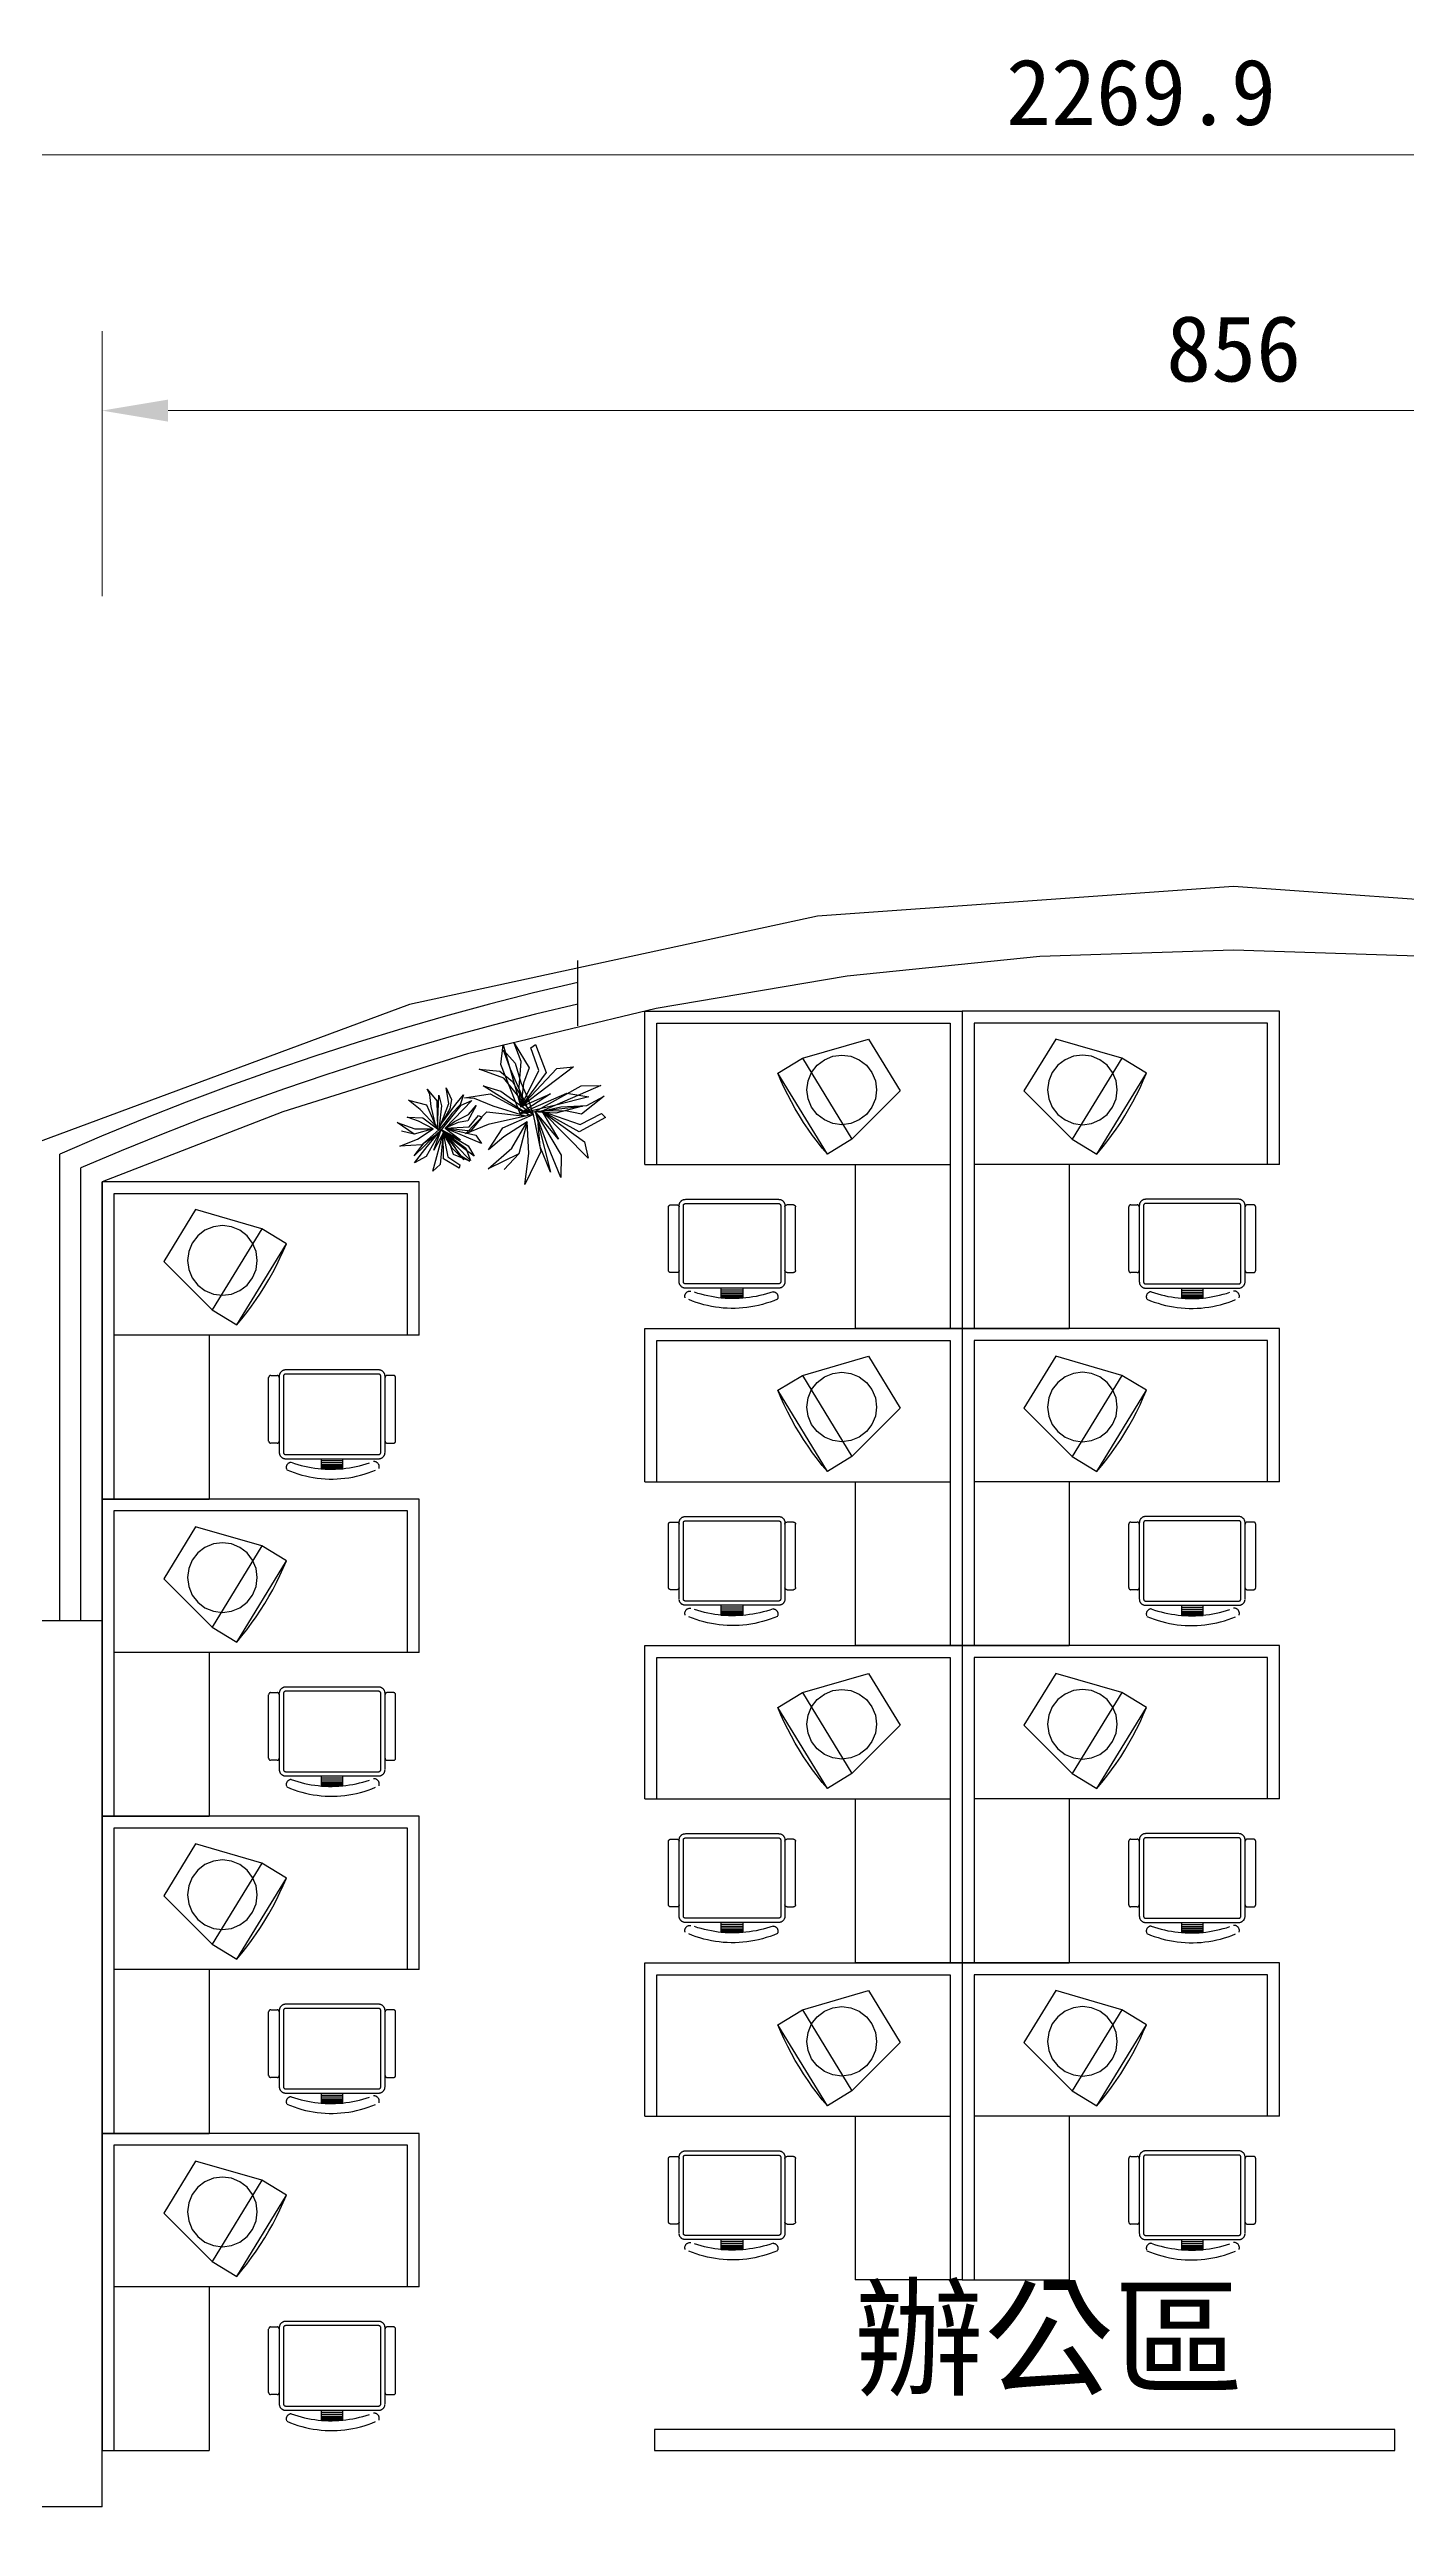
# Model space of a CAD drawing. Header units: centimetres. Extents: x 1966 to 8787, y 7398 to 12383.
# Drawn here: x 6910 to 7423, y 11453 to 12383 of the extents above; entities that cross this region are included whole.
import ezdxf

# ---------------------------------------------------------------- set-up
doc = ezdxf.new("R2010")
doc.units = ezdxf.units.CM
doc.header["$PDMODE"] = 35
doc.styles.get("Standard").update_dxf_attribs({"font": 'arial.ttf', "height": 10})
doc.styles.add('文2.5', font='kaiu.ttf', dxfattribs={"height": 2.5})
doc.dimstyles.new('DIM2.5', dxfattribs={"dimtxt": 2.5, "dimasz": 2.5, "dimexe": 3, "dimexo": 1, "dimgap": 1, "dimtad": 1, "dimdec": 1, "dimdsep": 46, "dimtxsty": '文2.5', "dimcen": 0, "dimadec": 0, "dimazin": 0, "dimtfac": 1, "dimtdec": 1, "dimtmove": 0, "dimatfit": 3, "dimfxl": 1, "dimlwd": 15, "dimlwe": 15, "dimarcsym": 0})

# ---------------------------------------------------------------- blocks, each defined once
blk = doc.blocks.new('電腦平面')
for p, q in [((0, 0), (-12.01, -19.65)), ((25.04, -7.24), (0, 0)), ((3.53, -7.81), (0.8, -9.9)), ((6.71, -6.49), (3.53, -7.81)), ((25.04, -7.24), (6.27, -37.92)), ((10.12, -6.04), (6.71, -6.49)), ((13.53, -6.49), (10.12, -6.04)), ((16.71, -7.81), (13.53, -6.49)), ((19.44, -9.9), (16.71, -7.81)), ((34.32, -12.91), (25.04, -7.24)), ((-2.61, -15.81), (-3.06, -19.22)), ((-1.3, -12.63), (-2.61, -15.81)), ((0.8, -9.9), (-1.3, -12.63)), ((15.55, -43.6), (34.32, -12.91)), ((21.53, -12.63), (19.44, -9.9)), ((22.85, -15.81), (21.53, -12.63)), ((23.3, -19.22), (22.85, -15.81)), ((30.57, -21.13), (31.89, -18.42)), ((31.89, -18.42), (33.14, -15.68)), ((33.14, -15.68), (34.32, -12.91)), ((-12.01, -19.65), (6.27, -37.92)), ((-3.06, -19.22), (-2.61, -22.63)), ((-2.61, -22.63), (-1.3, -25.81)), ((-1.3, -25.81), (0.8, -28.54)), ((19.44, -28.54), (21.53, -25.81)), ((21.53, -25.81), (22.85, -22.63)), ((22.85, -22.63), (23.3, -19.22)), ((26.17, -29.01), (27.71, -26.42)), ((27.71, -26.42), (29.17, -23.8)), ((29.17, -23.8), (30.57, -21.13)), ((0.8, -28.54), (3.53, -30.63)), ((3.53, -30.63), (6.71, -31.95)), ((6.71, -31.95), (10.12, -32.4)), ((10.12, -32.4), (13.53, -31.95)), ((13.53, -31.95), (16.71, -30.63)), ((16.71, -30.63), (19.44, -28.54)), ((19.35, -38.93), (21.15, -36.52)), ((21.15, -36.52), (22.89, -34.06)), ((22.89, -34.06), (24.57, -31.56)), ((24.57, -31.56), (26.17, -29.01)), ((6.27, -37.92), (15.55, -43.6)), ((15.55, -43.6), (17.48, -41.29)), ((17.48, -41.29), (19.35, -38.93))]:
    blk.add_line(p, q)
blk = doc.blocks.new('辦公椅')
for p, q in [((-17.61, 0), (-17.76, -0.01)), ((17.61, 0), (-17.61, 0)), ((-24, -2.79), (-24.01, -2.85)), ((-24.01, -26.91), (-24.01, -2.9)), ((-23.99, -2.74), (-24, -2.79)), ((-23.98, -2.69), (-23.99, -2.74)), ((-23.97, -2.64), (-23.98, -2.69)), ((-23.95, -2.59), (-23.97, -2.64)), ((-23.93, -2.55), (-23.95, -2.59)), ((-23.9, -2.5), (-23.93, -2.55)), ((-23.87, -2.45), (-23.9, -2.5)), ((-23.84, -2.41), (-23.87, -2.45)), ((-23.81, -2.37), (-23.84, -2.41)), ((-23.77, -2.33), (-23.81, -2.37)), ((-23.74, -2.3), (-23.77, -2.33)), ((-23.7, -2.26), (-23.74, -2.3)), ((-23.65, -2.23), (-23.7, -2.26)), ((-23.61, -2.21), (-23.65, -2.23)), ((-23.56, -2.18), (-23.61, -2.21)), ((-23.51, -2.16), (-23.56, -2.18)), ((-23.47, -2.14), (-23.51, -2.16)), ((-23.42, -2.13), (-23.47, -2.14)), ((-23.36, -2.11), (-23.42, -2.13)), ((-23.31, -2.11), (-23.36, -2.11)), ((-23.26, -2.1), (-23.31, -2.11)), ((-23.21, -2.1), (-23.26, -2.1)), ((-23.21, -2.1), (-20.81, -2.1)), ((-20.7, -2.11), (-20.76, -2.1)), ((-20.65, -2.11), (-20.7, -2.11)), ((-20.6, -2.13), (-20.65, -2.11)), ((-20.55, -2.14), (-20.6, -2.13)), ((-20.5, -2.16), (-20.55, -2.14)), ((-20.45, -2.18), (-20.5, -2.16)), ((-20.41, -2.21), (-20.45, -2.18)), ((-20.36, -2.23), (-20.41, -2.21)), ((-20.32, -2.26), (-20.36, -2.23)), ((-20.28, -2.3), (-20.32, -2.26)), ((-20.24, -2.33), (-20.28, -2.3)), ((-20.21, -2.37), (-20.24, -2.33)), ((-20.17, -2.41), (-20.21, -2.37)), ((-20.14, -2.45), (-20.17, -2.41)), ((-20.11, -2.5), (-20.14, -2.45)), ((-20.09, -2.55), (-20.11, -2.5)), ((-20.07, -2.59), (-20.09, -2.55)), ((-20.05, -2.64), (-20.07, -2.59)), ((-20.03, -2.69), (-20.05, -2.64)), ((-20.02, -2.74), (-20.03, -2.69)), ((-20.01, -2.79), (-20.02, -2.74)), ((-20.01, -2.4), (-20.01, -2.85)), ((-20.01, -2.85), (-20.01, -2.79)), ((-20.01, -2.85), (-20.01, -2.9)), ((-20.01, -2.9), (-20.01, -26.91)), ((-19.99, -2.09), (-20, -2.24)), ((-19.96, -1.93), (-19.99, -2.09)), ((-19.93, -1.78), (-19.96, -1.93)), ((-19.88, -1.63), (-19.93, -1.78)), ((-19.82, -1.48), (-19.88, -1.63)), ((-19.76, -1.34), (-19.82, -1.48)), ((-19.69, -1.2), (-19.76, -1.34)), ((-19.6, -1.07), (-19.69, -1.2)), ((-19.51, -0.94), (-19.6, -1.07)), ((-19.41, -0.82), (-19.51, -0.94)), ((-19.3, -0.7), (-19.41, -0.82)), ((-19.19, -0.6), (-19.3, -0.7)), ((-19.07, -0.5), (-19.19, -0.6)), ((-18.94, -0.4), (-19.07, -0.5)), ((-18.81, -0.32), (-18.94, -0.4)), ((-18.67, -0.25), (-18.81, -0.32)), ((-18.53, -0.18), (-18.67, -0.25)), ((-18.38, -0.13), (-18.53, -0.18)), ((-18.41, -2.4), (-18.41, -31.21)), ((-18.39, -2.24), (-18.4, -2.3)), ((-18.4, -2.3), (-18.4, -2.35)), ((-18.38, -2.19), (-18.39, -2.24)), ((-18.23, -0.08), (-18.38, -0.13)), ((-18.36, -2.14), (-18.38, -2.19)), ((-18.35, -2.09), (-18.36, -2.14)), ((-18.32, -2.05), (-18.35, -2.09)), ((-18.3, -2), (-18.32, -2.05)), ((-18.27, -1.96), (-18.3, -2)), ((-18.24, -1.91), (-18.27, -1.96)), ((-18.21, -1.87), (-18.24, -1.91)), ((-18.07, -0.05), (-18.23, -0.08)), ((-18.17, -1.83), (-18.21, -1.87)), ((-18.13, -1.8), (-18.17, -1.83)), ((-18.09, -1.77), (-18.13, -1.8)), ((-18.05, -1.74), (-18.09, -1.77)), ((-17.92, -0.02), (-18.07, -0.05)), ((-18.01, -1.71), (-18.05, -1.74)), ((-17.96, -1.68), (-18.01, -1.71)), ((-17.91, -1.66), (-17.96, -1.68)), ((-17.76, -0.01), (-17.92, -0.02)), ((-17.86, -1.64), (-17.91, -1.66)), ((-17.81, -1.63), (-17.86, -1.64)), ((-17.76, -1.62), (-17.81, -1.63)), ((-17.71, -1.61), (-17.76, -1.62)), ((-17.66, -1.6), (-17.71, -1.61)), ((-17.61, -1.6), (-17.66, -1.6)), ((17.61, -1.6), (-17.61, -1.6)), ((17.71, -1.61), (17.66, -1.6)), ((17.76, -1.62), (17.71, -1.61)), ((17.92, -0.02), (17.76, -0.01)), ((17.81, -1.63), (17.76, -1.62)), ((17.86, -1.64), (17.81, -1.63)), ((17.91, -1.66), (17.86, -1.64)), ((17.96, -1.68), (17.91, -1.66)), ((18.07, -0.05), (17.92, -0.02)), ((18.01, -1.71), (17.96, -1.68)), ((18.05, -1.74), (18.01, -1.71)), ((18.09, -1.77), (18.05, -1.74)), ((18.23, -0.08), (18.07, -0.05)), ((18.13, -1.8), (18.09, -1.77)), ((18.17, -1.83), (18.13, -1.8)), ((18.21, -1.87), (18.17, -1.83)), ((18.24, -1.91), (18.21, -1.87)), ((18.38, -0.13), (18.23, -0.08)), ((18.27, -1.96), (18.24, -1.91)), ((18.3, -2), (18.27, -1.96)), ((18.32, -2.05), (18.3, -2)), ((18.35, -2.09), (18.32, -2.05)), ((18.36, -2.14), (18.35, -2.09)), ((18.38, -2.19), (18.36, -2.14)), ((18.53, -0.18), (18.38, -0.13)), ((18.39, -2.24), (18.38, -2.19)), ((18.4, -2.3), (18.39, -2.24)), ((18.4, -2.35), (18.4, -2.3)), ((18.41, -2.4), (18.4, -2.35)), ((18.41, -31.21), (18.41, -2.4)), ((18.67, -0.25), (18.53, -0.18)), ((18.81, -0.32), (18.67, -0.25)), ((18.94, -0.4), (18.81, -0.32)), ((19.07, -0.5), (18.94, -0.4)), ((19.19, -0.6), (19.07, -0.5)), ((19.3, -0.7), (19.19, -0.6)), ((19.41, -0.82), (19.3, -0.7)), ((19.51, -0.94), (19.41, -0.82)), ((19.6, -1.07), (19.51, -0.94)), ((19.69, -1.2), (19.6, -1.07)), ((19.76, -1.34), (19.69, -1.2)), ((19.82, -1.48), (19.76, -1.34)), ((19.88, -1.63), (19.82, -1.48)), ((19.93, -1.78), (19.88, -1.63)), ((19.96, -1.93), (19.93, -1.78)), ((19.99, -2.09), (19.96, -1.93)), ((20, -2.24), (19.99, -2.09)), ((20.01, -2.4), (20, -2.24)), ((20.01, -2.85), (20.01, -2.4)), ((20.02, -2.74), (20.01, -2.79)), ((20.01, -2.79), (20.01, -2.85)), ((20.01, -2.9), (20.01, -2.85)), ((20.01, -26.91), (20.01, -2.9)), ((20.03, -2.69), (20.02, -2.74)), ((20.05, -2.64), (20.03, -2.69)), ((20.07, -2.59), (20.05, -2.64)), ((20.09, -2.55), (20.07, -2.59)), ((20.11, -2.5), (20.09, -2.55)), ((20.14, -2.45), (20.11, -2.5)), ((20.17, -2.41), (20.14, -2.45)), ((20.21, -2.37), (20.17, -2.41)), ((20.24, -2.33), (20.21, -2.37)), ((20.28, -2.3), (20.24, -2.33)), ((20.32, -2.26), (20.28, -2.3)), ((20.36, -2.23), (20.32, -2.26)), ((20.41, -2.21), (20.36, -2.23)), ((20.45, -2.18), (20.41, -2.21)), ((20.5, -2.16), (20.45, -2.18)), ((20.55, -2.14), (20.5, -2.16)), ((20.6, -2.13), (20.55, -2.14)), ((20.65, -2.11), (20.6, -2.13)), ((20.7, -2.11), (20.65, -2.11)), ((20.76, -2.1), (20.7, -2.11)), ((20.81, -2.1), (20.76, -2.1)), ((23.21, -2.1), (20.81, -2.1)), ((23.31, -2.11), (23.26, -2.1)), ((23.36, -2.11), (23.31, -2.11)), ((23.42, -2.13), (23.36, -2.11)), ((23.47, -2.14), (23.42, -2.13)), ((23.51, -2.16), (23.47, -2.14)), ((23.56, -2.18), (23.51, -2.16)), ((23.61, -2.21), (23.56, -2.18)), ((23.65, -2.23), (23.61, -2.21)), ((23.7, -2.26), (23.65, -2.23)), ((23.74, -2.3), (23.7, -2.26)), ((23.77, -2.33), (23.74, -2.3)), ((23.81, -2.37), (23.77, -2.33)), ((23.84, -2.41), (23.81, -2.37)), ((23.87, -2.45), (23.84, -2.41)), ((23.9, -2.5), (23.87, -2.45)), ((23.93, -2.55), (23.9, -2.5)), ((23.95, -2.59), (23.93, -2.55)), ((23.97, -2.64), (23.95, -2.59)), ((23.98, -2.69), (23.97, -2.64)), ((23.99, -2.74), (23.98, -2.69)), ((24, -2.79), (23.99, -2.74)), ((24.01, -2.85), (24, -2.79)), ((24.01, -2.9), (24.01, -2.85)), ((24.01, -26.91), (24.01, -2.9)), ((-24.01, -26.91), (-24.01, -26.96)), ((-24.01, -26.96), (-24, -27.01)), ((-24, -27.01), (-23.99, -27.06)), ((-23.99, -27.06), (-23.98, -27.11)), ((-23.98, -27.11), (-23.97, -27.16)), ((-23.97, -27.16), (-23.95, -27.21)), ((-23.95, -27.21), (-23.93, -27.26)), ((-23.93, -27.26), (-23.9, -27.31)), ((-23.9, -27.31), (-23.87, -27.35)), ((-23.87, -27.35), (-23.84, -27.39)), ((-23.84, -27.39), (-23.81, -27.44)), ((-23.81, -27.44), (-23.77, -27.47)), ((-23.77, -27.47), (-23.74, -27.51)), ((-23.74, -27.51), (-23.7, -27.54)), ((-23.7, -27.54), (-23.65, -27.57)), ((-23.65, -27.57), (-23.61, -27.6)), ((-23.61, -27.6), (-23.56, -27.63)), ((-23.56, -27.63), (-23.51, -27.65)), ((-23.51, -27.65), (-23.47, -27.67)), ((-23.47, -27.67), (-23.42, -27.68)), ((-23.42, -27.68), (-23.36, -27.69)), ((-23.36, -27.69), (-23.31, -27.7)), ((-23.31, -27.7), (-23.26, -27.71)), ((-20.81, -27.71), (-23.21, -27.71)), ((-20.81, -27.71), (-20.76, -27.71)), ((-20.76, -27.71), (-20.7, -27.7)), ((-20.7, -27.7), (-20.65, -27.69)), ((-20.65, -27.69), (-20.6, -27.68)), ((-20.6, -27.68), (-20.55, -27.67)), ((-20.55, -27.67), (-20.5, -27.65)), ((-20.5, -27.65), (-20.45, -27.63)), ((-20.45, -27.63), (-20.41, -27.6)), ((-20.41, -27.6), (-20.36, -27.57)), ((-20.36, -27.57), (-20.32, -27.54)), ((-20.32, -27.54), (-20.28, -27.51)), ((-20.28, -27.51), (-20.24, -27.47)), ((-20.24, -27.47), (-20.21, -27.44)), ((-20.21, -27.44), (-20.17, -27.39)), ((-20.17, -27.39), (-20.14, -27.35)), ((-20.14, -27.35), (-20.11, -27.31)), ((-20.11, -27.31), (-20.09, -27.26)), ((-20.09, -27.26), (-20.07, -27.21)), ((-20.07, -27.21), (-20.05, -27.16)), ((-20.05, -27.16), (-20.03, -27.11)), ((-20.03, -27.11), (-20.02, -27.06)), ((-20.02, -27.06), (-20.01, -27.01)), ((-20.01, -26.91), (-20.01, -26.96)), ((-20.01, -27.01), (-20.01, -26.96)), ((-20.01, -26.96), (-20.01, -31.21)), ((20.01, -26.96), (20.01, -26.91)), ((20.01, -26.96), (20.01, -27.01)), ((20.01, -31.21), (20.01, -26.96)), ((20.01, -27.01), (20.02, -27.06)), ((20.02, -27.06), (20.03, -27.11)), ((20.03, -27.11), (20.05, -27.16)), ((20.05, -27.16), (20.07, -27.21)), ((20.07, -27.21), (20.09, -27.26)), ((20.09, -27.26), (20.11, -27.31)), ((20.11, -27.31), (20.14, -27.35)), ((20.14, -27.35), (20.17, -27.39)), ((20.17, -27.39), (20.21, -27.44)), ((20.21, -27.44), (20.24, -27.47)), ((20.24, -27.47), (20.28, -27.51)), ((20.28, -27.51), (20.32, -27.54)), ((20.32, -27.54), (20.36, -27.57)), ((20.36, -27.57), (20.41, -27.6)), ((20.41, -27.6), (20.45, -27.63)), ((20.45, -27.63), (20.5, -27.65)), ((20.5, -27.65), (20.55, -27.67)), ((20.55, -27.67), (20.6, -27.68)), ((20.6, -27.68), (20.65, -27.69)), ((20.65, -27.69), (20.7, -27.7)), ((20.7, -27.7), (20.76, -27.71)), ((20.81, -27.71), (23.21, -27.71)), ((23.21, -27.71), (23.26, -27.71)), ((23.26, -27.71), (23.31, -27.7)), ((23.31, -27.7), (23.36, -27.69)), ((23.36, -27.69), (23.42, -27.68)), ((23.42, -27.68), (23.47, -27.67)), ((23.47, -27.67), (23.51, -27.65)), ((23.51, -27.65), (23.56, -27.63)), ((23.56, -27.63), (23.61, -27.6)), ((23.61, -27.6), (23.65, -27.57)), ((23.65, -27.57), (23.7, -27.54)), ((23.7, -27.54), (23.74, -27.51)), ((23.74, -27.51), (23.77, -27.47)), ((23.77, -27.47), (23.81, -27.44)), ((23.81, -27.44), (23.84, -27.39)), ((23.84, -27.39), (23.87, -27.35)), ((23.87, -27.35), (23.9, -27.31)), ((23.9, -27.31), (23.93, -27.26)), ((23.93, -27.26), (23.95, -27.21)), ((23.95, -27.21), (23.97, -27.16)), ((23.97, -27.16), (23.98, -27.11)), ((23.98, -27.11), (23.99, -27.06)), ((23.99, -27.06), (24, -27.01)), ((24, -27.01), (24.01, -26.96)), ((-20.01, -31.21), (-20, -31.37)), ((-20, -31.37), (-19.99, -31.52)), ((-19.99, -31.52), (-19.96, -31.68)), ((-19.96, -31.68), (-19.93, -31.83)), ((-19.93, -31.83), (-19.88, -31.98)), ((-19.88, -31.98), (-19.82, -32.13)), ((-19.82, -32.13), (-19.76, -32.27)), ((-19.76, -32.27), (-19.69, -32.41)), ((-19.69, -32.41), (-19.6, -32.55)), ((-19.6, -32.55), (-19.51, -32.67)), ((-19.51, -32.67), (-19.41, -32.79)), ((-19.41, -32.79), (-19.3, -32.91)), ((-19.3, -32.91), (-19.19, -33.02)), ((-19.19, -33.02), (-19.07, -33.12)), ((-19.07, -33.12), (-18.94, -33.21)), ((-18.94, -33.21), (-18.81, -33.29)), ((-18.81, -33.29), (-18.67, -33.36)), ((-18.67, -33.36), (-18.53, -33.43)), ((-18.53, -33.43), (-18.38, -33.48)), ((-18.41, -31.21), (-18.4, -31.26)), ((-18.4, -31.26), (-18.4, -31.32)), ((-18.4, -31.32), (-18.39, -31.37)), ((-18.39, -31.37), (-18.38, -31.42)), ((-18.38, -31.42), (-18.36, -31.47)), ((-18.38, -33.48), (-18.23, -33.53)), ((-18.36, -31.47), (-18.35, -31.52)), ((-18.35, -31.52), (-18.32, -31.57)), ((-18.32, -31.57), (-18.3, -31.61)), ((-18.3, -31.61), (-18.27, -31.66)), ((-18.27, -31.66), (-18.24, -31.7)), ((-18.24, -31.7), (-18.21, -31.74)), ((-18.23, -33.53), (-18.07, -33.57)), ((-18.21, -31.74), (-18.17, -31.78)), ((-18.17, -31.78), (-18.13, -31.81)), ((-18.13, -31.81), (-18.09, -31.85)), ((-18.09, -31.85), (-18.05, -31.88)), ((-18.07, -33.57), (-17.92, -33.59)), ((-18.05, -31.88), (-18.01, -31.9)), ((-18.01, -31.9), (-17.96, -31.93)), ((-17.96, -31.93), (-17.91, -31.95)), ((-17.92, -33.59), (-17.76, -33.61)), ((-17.91, -31.95), (-17.86, -31.97)), ((-17.86, -31.97), (-17.81, -31.98)), ((-17.81, -31.98), (-17.76, -32)), ((-17.76, -32), (-17.71, -32)), ((-17.71, -32), (-17.66, -32.01)), ((-17.61, -32.01), (17.61, -32.01)), ((-17.61, -33.61), (-4.1, -33.61)), ((-17.36, -36.68), (-17.37, -36.84)), ((-17.37, -36.84), (-17.37, -37)), ((-17.37, -37), (-17.35, -37.16)), ((-17.34, -36.52), (-17.36, -36.68)), ((-17.35, -37.16), (-17.32, -37.32)), ((-17.3, -36.36), (-17.34, -36.52)), ((-17.25, -36.21), (-17.3, -36.36)), ((-17.19, -36.06), (-17.25, -36.21)), ((-17.11, -35.92), (-17.19, -36.06)), ((-17.02, -35.78), (-17.11, -35.92)), ((-16.93, -35.65), (-17.02, -35.78)), ((-16.82, -35.54), (-16.93, -35.65)), ((-16.7, -35.43), (-16.82, -35.54)), ((-16.57, -35.33), (-16.7, -35.43)), ((-16.44, -35.24), (-16.57, -35.33)), ((-16.29, -35.16), (-16.44, -35.24)), ((-16.15, -35.1), (-16.29, -35.16)), ((-15.99, -35.04), (-16.15, -35.1)), ((-15.84, -35), (-15.99, -35.04)), ((-15.68, -34.98), (-15.84, -35)), ((-15.52, -34.97), (-15.68, -34.98)), ((-15.52, -34.97), (-14.27, -35.39)), ((-14.27, -35.39), (-13.01, -35.77)), ((-13.01, -35.77), (-11.75, -36.12)), ((-11.75, -36.12), (-10.47, -36.43)), ((-10.47, -36.43), (-9.18, -36.71)), ((-9.18, -36.71), (-7.89, -36.94)), ((-7.89, -36.94), (-6.59, -37.14)), ((-6.59, -37.14), (-5.28, -37.3)), ((-4.1, -33.61), (-4.1, -34.34)), ((-4.1, -33.61), (4.1, -33.61)), ((-4.1, -34.34), (4.1, -34.34)), ((-4.1, -34.34), (-4.1, -35.08)), ((-4.1, -35.08), (4.1, -35.08)), ((-4.1, -35.08), (-4.1, -37.41)), ((-4.1, -35.81), (4.1, -35.81)), ((-4.1, -36.33), (4.1, -36.33)), ((-4.1, -36.78), (4.1, -36.78)), ((-4.1, -37.13), (4.1, -37.13)), ((4.1, -33.61), (17.61, -33.61)), ((4.1, -34.34), (4.1, -33.61)), ((4.1, -35.08), (4.1, -34.34)), ((4.1, -35.81), (4.1, -35.08)), ((4.1, -36.33), (4.1, -35.81)), ((4.1, -36.78), (4.1, -36.33)), ((4.1, -37.13), (4.1, -36.78)), ((4.1, -37.34), (4.1, -37.13)), ((5.21, -37.22), (6.51, -37.04)), ((6.51, -37.04), (7.81, -36.82)), ((7.81, -36.82), (9.1, -36.57)), ((9.1, -36.57), (10.38, -36.27)), ((10.38, -36.27), (11.65, -35.94)), ((11.65, -35.94), (12.91, -35.58)), ((12.91, -35.58), (14.17, -35.17)), ((15.75, -34.69), (15.58, -34.7)), ((15.93, -34.69), (15.75, -34.69)), ((16.1, -34.7), (15.93, -34.69)), ((16.27, -34.73), (16.1, -34.7)), ((16.44, -34.78), (16.27, -34.73)), ((16.61, -34.84), (16.44, -34.78)), ((16.77, -34.92), (16.61, -34.84)), ((16.92, -35), (16.77, -34.92)), ((17.06, -35.11), (16.92, -35)), ((17.2, -35.22), (17.06, -35.11)), ((17.32, -35.34), (17.2, -35.22)), ((17.43, -35.48), (17.32, -35.34)), ((17.53, -35.62), (17.43, -35.48)), ((17.62, -35.77), (17.53, -35.62)), ((17.61, -32.01), (17.66, -32.01)), ((17.61, -33.61), (17.76, -33.61)), ((17.69, -35.93), (17.62, -35.77)), ((17.66, -32.01), (17.71, -32)), ((17.75, -36.1), (17.69, -35.93)), ((17.71, -32), (17.76, -32)), ((17.8, -36.27), (17.75, -36.1)), ((17.75, -37.31), (17.79, -37.14)), ((17.76, -32), (17.81, -31.98)), ((17.76, -33.61), (17.92, -33.59)), ((17.79, -37.14), (17.82, -36.97)), ((17.83, -36.44), (17.8, -36.27)), ((17.81, -31.98), (17.86, -31.97)), ((17.82, -36.97), (17.84, -36.79)), ((17.84, -36.62), (17.83, -36.44)), ((17.84, -36.79), (17.84, -36.62)), ((17.86, -31.97), (17.91, -31.95)), ((17.91, -31.95), (17.96, -31.93)), ((17.92, -33.59), (18.07, -33.57)), ((17.96, -31.93), (18.01, -31.9)), ((18.01, -31.9), (18.05, -31.88)), ((18.05, -31.88), (18.09, -31.85)), ((18.07, -33.57), (18.23, -33.53)), ((18.09, -31.85), (18.13, -31.81)), ((18.13, -31.81), (18.17, -31.78)), ((18.17, -31.78), (18.21, -31.74)), ((18.21, -31.74), (18.24, -31.7)), ((18.23, -33.53), (18.38, -33.48)), ((18.24, -31.7), (18.27, -31.66)), ((18.27, -31.66), (18.3, -31.61)), ((18.3, -31.61), (18.32, -31.57)), ((18.32, -31.57), (18.35, -31.52)), ((18.35, -31.52), (18.36, -31.47)), ((18.36, -31.47), (18.38, -31.42)), ((18.38, -31.42), (18.39, -31.37)), ((18.38, -33.48), (18.53, -33.43)), ((18.39, -31.37), (18.4, -31.32)), ((18.4, -31.32), (18.4, -31.26)), ((18.53, -33.43), (18.67, -33.36)), ((18.67, -33.36), (18.81, -33.29)), ((18.81, -33.29), (18.94, -33.21)), ((18.94, -33.21), (19.07, -33.12)), ((19.07, -33.12), (19.19, -33.02)), ((19.19, -33.02), (19.3, -32.91)), ((19.3, -32.91), (19.41, -32.79)), ((19.41, -32.79), (19.51, -32.67)), ((19.51, -32.67), (19.6, -32.55)), ((19.6, -32.55), (19.69, -32.41)), ((19.69, -32.41), (19.76, -32.27)), ((19.76, -32.27), (19.82, -32.13)), ((19.82, -32.13), (19.88, -31.98)), ((19.88, -31.98), (19.93, -31.83)), ((19.93, -31.83), (19.96, -31.68)), ((19.96, -31.68), (19.99, -31.52)), ((19.99, -31.52), (20, -31.37)), ((-17.32, -37.32), (-17.28, -37.48)), ((-17.28, -37.48), (-17.22, -37.63)), ((-17.16, -37.78), (-15.77, -38.35)), ((-15.77, -38.35), (-14.37, -38.87)), ((-14.37, -38.87), (-12.94, -39.34)), ((-12.94, -39.34), (-11.51, -39.77)), ((-11.51, -39.77), (-10.06, -40.14)), ((-10.06, -40.14), (-8.59, -40.46)), ((-8.59, -40.46), (-7.12, -40.73)), ((-7.12, -40.73), (-5.63, -40.94)), ((-5.63, -40.94), (-4.14, -41.11)), ((-5.28, -37.3), (-3.98, -37.43)), ((-4.14, -41.11), (-2.65, -41.22)), ((-4.1, -37.34), (4.1, -37.34)), ((-4.1, -37.41), (4.1, -37.41)), ((-3.98, -37.43), (-2.66, -37.51)), ((-2.66, -37.51), (-1.35, -37.56)), ((-2.65, -41.22), (-1.15, -41.28)), ((-1.35, -37.56), (-0.04, -37.57)), ((-1.15, -41.28), (0.35, -41.29)), ((-0.04, -37.57), (1.28, -37.54)), ((0.35, -41.29), (1.84, -41.24)), ((1.28, -37.54), (2.59, -37.47)), ((1.84, -41.24), (3.34, -41.14)), ((2.59, -37.47), (3.9, -37.37)), ((3.34, -41.14), (4.83, -40.99)), ((3.9, -37.37), (5.21, -37.22)), ((4.1, -37.41), (4.1, -37.34)), ((4.83, -40.99), (6.31, -40.78)), ((6.31, -40.78), (7.79, -40.53)), ((7.79, -40.53), (9.26, -40.22)), ((9.26, -40.22), (10.71, -39.86)), ((10.71, -39.86), (12.15, -39.45)), ((12.15, -39.45), (13.58, -38.99)), ((13.58, -38.99), (14.99, -38.48)), ((14.99, -38.48), (16.38, -37.92))]:
    blk.add_line(p, q)
blk = doc.blocks.new('盆栽01')
for p, q in [((-10.7, 17.73), (-9.79, 25.18)), ((-9.79, 25.18), (-3.11, 1.76)), ((-7.02, 16), (-9.67, 23.09)), ((-9.67, 23.09), (-5.29, 18.22)), ((-3.06, 18.85), (-5.68, 25.86)), ((-5.68, 25.86), (-0.02, 16.44)), ((-3.8, 9.1), (-3.06, 18.85)), ((0.65, 23.97), (2.42, 25.32)), ((3.73, 15.41), (0.65, 23.97)), ((2.42, 25.32), (6.5, 14.67)), ((-9.56, 12.5), (-18.94, 15.96)), ((-18.94, 15.96), (-11.01, 15.17)), ((0.21, -1.46), (-17.39, 9.68)), ((-17.39, 9.68), (-10.74, 7.69)), ((-11.01, 15.17), (-6.25, 11.34)), ((-3.38, -0.77), (-10.7, 17.73)), ((-0.67, 1.63), (-9.56, 12.5)), ((-0.67, 1.63), (-7.02, 16)), ((-6.25, 11.34), (-0.67, 1.63)), ((-5.29, 18.22), (-3.15, 10.95)), ((-3.15, 10.95), (-0.3, 4.55)), ((16.75, 16.82), (-3.11, 1.76)), ((-3.11, 1.76), (10.44, 16.25)), ((-3.11, 1.76), (3.73, 15.41)), ((6.5, 14.67), (-3.11, 1.76)), ((-2.06, 10.67), (-3.11, 1.76)), ((-0.02, 16.44), (-2.06, 10.67)), ((2.29, -0.04), (19.66, 9.65)), ((27.17, 9.72), (4.83, 0.01)), ((10.44, 16.25), (16.75, 16.82)), ((19.66, 9.65), (27.17, 9.72)), ((-41.2, 0.76), (-45.59, 4.22)), ((-45.59, 4.22), (-38.84, 2.47)), ((-35.32, -5.6), (-41.2, 0.76)), ((-38.84, 2.47), (-35.32, -5.6)), ((-37.59, 6.43), (-38.59, 8.45)), ((-38.59, 8.45), (-34.94, 3.92)), ((-37.01, 1.87), (-37.59, 6.43)), ((-35.32, -5.6), (-37.01, 1.87)), ((-34.94, 3.92), (-34.66, -6.31)), ((-34.66, -6.31), (-34.15, 6.18)), ((-34.15, 6.18), (-33.19, 2.13)), ((-33.19, 2.13), (-34.08, -6.94)), ((-33.32, -4.92), (-30.33, 2.96)), ((-33.32, -4.92), (-27.75, 2.68)), ((-29.95, 0.89), (-33.32, -4.92)), ((-33.17, -6.96), (-25.75, 2.39)), ((-21.6, 4.15), (-31.77, -6.34)), ((-30.33, 2.96), (-31.35, 8.87)), ((-31.35, 8.87), (-29.38, 4.51)), ((-29.38, 4.51), (-29.95, 0.89)), ((-26.08, 2.45), (-29.22, -0.84)), ((-27.75, 2.68), (-24.87, 6.19)), ((-24.87, 6.19), (-26.08, 2.45)), ((-25.75, 2.39), (-21.6, 4.15)), ((-24.37, 5.16), (-14.78, 6.65)), ((-20.62, 4.92), (-24.37, 5.16)), ((-20.02, 2.22), (-23.22, -3.54)), ((-22.88, -1.24), (-20.02, 2.22)), ((-13.55, 1.97), (-20.62, 4.92)), ((-14.78, 6.65), (0.21, -1.46)), ((-1.37, -1.82), (-13.55, 1.97)), ((-10.74, 7.69), (1.6, -1.15)), ((-3.11, 1.76), (-3.8, 9.1)), ((-3.38, -0.77), (14.3, 6.82)), ((8.13, 6.61), (-3.38, -0.77)), ((10.1, 2.3), (-3.38, -0.77)), ((-3.11, 1.76), (8.13, 6.61)), ((1.6, -1.15), (-0.67, 1.63)), ((-0.3, 4.55), (1.6, -1.15)), ((1.29, -0.22), (20.15, 1.99)), ((4.83, 0.01), (12.02, 1.67)), ((13.81, 0.15), (4.83, 0.01)), ((4.83, 0.01), (19.27, -4.97)), ((18.9, -7.81), (4.83, 0.01)), ((4.83, 0.01), (20.99, -11.5)), ((22.38, -17.68), (4.83, 0.01)), ((4.83, 0.01), (11.12, -10.49)), ((20.15, 1.99), (10.07, -0.7)), ((22.59, 5.52), (10.1, 2.3)), ((12.02, 1.67), (21.78, 2.21)), ((19.8, -1.11), (13.81, 0.15)), ((14.3, 6.82), (22.59, 5.52)), ((28.39, 5.74), (19.8, -1.11)), ((21.78, 2.21), (28.39, 5.74)), ((-43.47, -8.57), (-49.88, -4.21)), ((-49.88, -4.21), (-43.2, -6.56)), ((-43.47, -8.57), (-48.22, -7.48)), ((-41.85, -3.7), (-46.15, -2.16)), ((-46.15, -2.16), (-40.2, -2.44)), ((-35.32, -8.94), (-43.48, -16.89)), ((-36.22, -6.57), (-43.47, -8.57)), ((-43.2, -6.56), (-36.22, -6.57)), ((-42.25, -10.48), (-36.22, -6.57)), ((-36.22, -6.57), (-41.85, -3.7)), ((-34.08, -6.94), (-40.51, -12.61)), ((-40.2, -2.44), (-34.08, -6.94)), ((-39.67, -11.92), (-35.32, -8.94)), ((-33.3, -6.96), (-38.93, -17.05)), ((-38.59, -13.35), (-33.3, -6.96)), ((-36.44, -22.69), (-32.5, -8.27)), ((-36.08, -14.69), (-33.3, -6.96)), ((-32.5, -8.27), (-36.08, -14.69)), ((-34.66, -6.31), (-35.32, -5.6)), ((-33.3, -6.96), (-35.32, -8.94)), ((-34.08, -6.94), (-34.66, -6.31)), ((-31.69, -4.24), (-34.08, -6.94)), ((-34.08, -6.94), (-33.32, -4.92)), ((-32.5, -8.27), (-33.64, -20.12)), ((-33.3, -6.96), (-23.05, -13.08)), ((-25.88, -10.73), (-33.17, -6.96)), ((-33.17, -6.96), (-23.92, -13.87)), ((-27.53, -13.04), (-33.17, -6.96)), ((-33.17, -6.96), (-31.48, -9.22)), ((-20.76, -16.96), (-32.5, -8.27)), ((-32.5, -8.27), (-29.49, -11.51)), ((-29.74, -12.89), (-32.5, -8.27)), ((-32.5, -8.27), (-30.76, -17.26)), ((-32.35, -17.92), (-32.5, -8.27)), ((-31.77, -6.34), (-28.16, -3.78)), ((-26.82, -4.22), (-31.77, -6.34)), ((-31.77, -6.34), (-22.62, -5.8)), ((-22.18, -7.46), (-31.77, -6.34)), ((-31.77, -6.34), (-20.18, -9.03)), ((-17.99, -12.15), (-31.77, -6.34)), ((-31.77, -6.34), (-25.88, -10.73)), ((-29.22, -0.84), (-31.69, -4.24)), ((-29.1, -13.93), (-31.48, -9.22)), ((-31.48, -9.22), (-24.68, -18.36)), ((-28.16, -3.78), (-22.88, -1.24)), ((-23.22, -3.54), (-26.82, -4.22)), ((-24.11, -8.47), (-15.95, -0.18)), ((-15.44, -5), (-24.11, -8.47)), ((-22.62, -5.8), (-19.1, -1.63)), ((-17.87, -2.15), (-22.18, -7.46)), ((-20.18, -9.03), (-17.99, -12.15)), ((-19.1, -1.63), (-17.87, -2.15)), ((-15.95, -0.18), (-1.37, -1.82)), ((-1.37, -1.82), (-15.44, -5)), ((-15.36, -14.59), (-9.99, -6.24)), ((-9.99, -6.24), (1.6, -1.15)), ((-0.72, -3.94), (-9.55, -9.67)), ((-6.55, -13.99), (-0.72, -3.94)), ((-0.72, -3.94), (-3.87, -16.07)), ((-3.38, -0.77), (1.29, -0.22)), ((0.21, -1.46), (-1.37, -1.82)), ((-0.1, -15.9), (-0.72, -3.94)), ((1.6, -1.15), (0.21, -1.46)), ((10.07, -0.7), (1.29, -0.22)), ((1.6, -1.15), (4.44, -15.15)), ((11.12, -10.49), (2.29, -0.04)), ((2.29, -0.04), (12.15, -16.58)), ((7.11, -13), (2.29, -0.04)), ((2.29, -0.04), (3.45, -4.61)), ((4.13, -13.37), (3.45, -4.61)), ((3.45, -4.61), (8.12, -23.01)), ((28.92, -2.36), (18.9, -7.81)), ((19.27, -4.97), (27.35, -0.79)), ((27.35, -0.79), (28.92, -2.36)), ((-48.83, -13.23), (-42.25, -10.48)), ((-40.51, -12.61), (-48.83, -13.23)), ((-43.48, -16.89), (-39.67, -11.92)), ((-43.35, -19.46), (-38.59, -13.35)), ((-38.93, -17.05), (-43.35, -19.46)), ((-26.51, -21.5), (-32.35, -17.92)), ((-30.76, -17.26), (-26.17, -20.21)), ((-28.6, -16.38), (-29.74, -12.89)), ((-29.49, -11.51), (-26.28, -16.42)), ((-24.68, -18.36), (-29.1, -13.93)), ((-22.46, -18.79), (-28.6, -16.38)), ((-22.11, -18.57), (-27.53, -13.04)), ((-26.28, -16.42), (-22.46, -18.79)), ((-23.92, -13.87), (-22.11, -18.57)), ((-23.05, -13.08), (-20.76, -16.96)), ((-15.5, -21.69), (-6.55, -13.99)), ((-3.87, -16.07), (-15.5, -21.69)), ((-9.55, -9.67), (-15.36, -14.59)), ((-3.87, -16.07), (-9.4, -22)), ((4.44, -15.15), (-1.61, -27.68)), ((-1.61, -27.68), (-0.1, -15.9)), ((8.12, -23.01), (4.13, -13.37)), ((11.95, -24.97), (7.11, -13)), ((12.15, -16.58), (11.95, -24.97)), ((20.99, -11.5), (22.38, -17.68)), ((-33.64, -20.12), (-36.44, -22.69)), ((-26.17, -20.21), (-26.51, -21.5))]:
    blk.add_line(p, q)
blk = doc.blocks.new('*D91')
at = {"color": 0, "linetype": 'Continuous', "lineweight": 15, "transparency": 16777216}
for p, q in [((6929.51, 12176.33), (6929.51, 12276.59)), ((7785.51, 12176.33), (7785.51, 12276.59)), ((6954.51, 12246.59), (7760.51, 12246.59))]:
    blk.add_line(p, q, dxfattribs=at)
at = {"color": 0, "transparency": 16777216}
for points in [[(6954.51, 12250.76), (6954.51, 12242.43), (6929.51, 12246.59)], [(7760.51, 12250.76), (7760.51, 12242.43), (7785.51, 12246.59)]]:
    blk.add_solid(points, dxfattribs=at)
at = {"layer": 'DEFPOINTS', "color": 0, "transparency": 16777216}
for p in [(7785.51, 12246.59), (6929.51, 12166.33), (7785.51, 12166.33)]:
    blk.add_point(p, dxfattribs=at)
at = {"color": 0, "transparency": 16777216, "insert": (7357.51, 12269.92), "char_height": 25, "attachment_point": 5, "style": '文2.5'}
blk.add_mtext('856', dxfattribs=at)
blk = doc.blocks.new('*D95')
at = {"color": 0, "linetype": 'Continuous', "lineweight": 15, "transparency": 16777216}
for p, q in [((6187.51, 12176.33), (6187.51, 12373.32)), ((8457.42, 12176.33), (8457.42, 12373.32)), ((6212.51, 12343.32), (8432.42, 12343.32))]:
    blk.add_line(p, q, dxfattribs=at)
at = {"color": 0, "transparency": 16777216}
for points in [[(6212.51, 12347.49), (6212.51, 12339.15), (6187.51, 12343.32)], [(8432.42, 12347.49), (8432.42, 12339.15), (8457.42, 12343.32)]]:
    blk.add_solid(points, dxfattribs=at)
at = {"layer": 'DEFPOINTS', "color": 0, "transparency": 16777216}
for p in [(8457.42, 12343.32), (6187.51, 12166.33), (8457.42, 12166.33)]:
    blk.add_point(p, dxfattribs=at)
at = {"color": 0, "transparency": 16777216, "insert": (7322.47, 12366.94), "char_height": 25, "attachment_point": 5, "style": '文2.5'}
blk.add_mtext('2269.9', dxfattribs=at)

msp = doc.modelspace()

# ---------------------------------------------------------------- linework, layer by layer
for p, q in [((7357.51, 12066.49), (7200.09, 12055.29)), ((7514.94, 12055.29), (7357.51, 12066.49)), ((7200.09, 12055.29), (7045.83, 12021.92)), ((7357.51, 12042.49), (7284.25, 12040.02)), ((7430.77, 12040.02), (7357.51, 12042.49)), ((7109.51, 12030.28), (7109.51, 12038.49)), ((7211.33, 12032.63), (7139.06, 12020.34)), ((7284.25, 12040.02), (7211.33, 12032.63)), ((7092.75, 12026.27), (7076.05, 12022.01)), ((7109.51, 12030.28), (7092.75, 12026.27)), ((7109.51, 12022.07), (7109.51, 12030.28)), ((7045.83, 12021.92), (6897.86, 11967.05)), ((7059.42, 12017.49), (7042.87, 12012.71)), ((7076.05, 12022.01), (7059.42, 12017.49)), ((7077.45, 12014.11), (7061.51, 12009.76)), ((7139.06, 12020.34), (7067.79, 12003.21)), ((7093.45, 12018.21), (7077.45, 12014.11)), ((7109.51, 12022.07), (7093.45, 12018.21)), ((7109.51, 12013.85), (7109.51, 12022.07)), ((7134.81, 11961.32), (7134.81, 12019.32)), ((7134.81, 12019.32), (7254.81, 12019.32)), ((7134.81, 11961.32), (7134.81, 12019.32)), ((7134.81, 12019.32), (7254.81, 12019.32)), ((7139.31, 11961.32), (7139.31, 12014.82)), ((7139.31, 12014.82), (7250.31, 12014.82)), ((7139.31, 11961.32), (7139.31, 12014.82)), ((7139.31, 12014.82), (7250.31, 12014.82)), ((7250.31, 12014.82), (7250.31, 11899.32)), ((7250.31, 12014.82), (7250.31, 11899.32)), ((7374.81, 12019.32), (7254.81, 12019.32)), ((7254.81, 12019.32), (7254.81, 11899.32)), ((7374.81, 12019.32), (7254.81, 12019.32)), ((7254.81, 12019.32), (7254.81, 11899.32)), ((7254.81, 12019.32), (7254.81, 11899.32)), ((7254.81, 12019.32), (7254.81, 11899.32)), ((7370.31, 12014.82), (7259.31, 12014.82)), ((7259.31, 12014.82), (7259.31, 11899.32)), ((7370.31, 12014.82), (7259.31, 12014.82)), ((7259.31, 12014.82), (7259.31, 11899.32)), ((7370.31, 11961.32), (7370.31, 12014.82)), ((7370.31, 11961.32), (7370.31, 12014.82)), ((7374.81, 11961.32), (7374.81, 12019.32)), ((7374.81, 11961.32), (7374.81, 12019.32)), ((7026.39, 12007.67), (7009.99, 12002.37)), ((7042.87, 12012.71), (7026.39, 12007.67)), ((7045.64, 12005.18), (7029.84, 12000.36)), ((7061.51, 12009.76), (7045.64, 12005.18)), ((6993.67, 11996.82), (6977.45, 11991.01)), ((7009.99, 12002.37), (6993.67, 11996.82)), ((7067.79, 12003.21), (6997.84, 11981.32)), ((7014.11, 11995.3), (6998.46, 11990.01)), ((7029.84, 12000.36), (7014.11, 11995.3)), ((6977.45, 11991.01), (6961.32, 11984.95)), ((6998.46, 11990.01), (6982.89, 11984.48)), ((6945.28, 11978.64), (6929.34, 11972.08)), ((6997.84, 11981.32), (6929.51, 11954.77)), ((6961.32, 11984.95), (6945.28, 11978.64)), ((6967.41, 11978.72), (6952.02, 11972.72)), ((6982.89, 11984.48), (6967.41, 11978.72)), ((6929.34, 11972.08), (6913.51, 11965.27)), ((6952.02, 11972.72), (6936.72, 11966.49)), ((6913.51, 11788.77), (6913.51, 11965.27)), ((6936.72, 11966.49), (6921.51, 11960.04)), ((6921.51, 11788.77), (6921.51, 11960.04)), ((7134.81, 11961.32), (7250.31, 11961.32)), ((7134.81, 11961.32), (7250.31, 11961.32)), ((7214.31, 11961.32), (7214.31, 11899.32)), ((7214.31, 11961.32), (7214.31, 11899.32)), ((7374.81, 11961.32), (7259.31, 11961.32)), ((7374.81, 11961.32), (7259.31, 11961.32)), ((7295.31, 11961.32), (7295.31, 11899.32)), ((7295.31, 11961.32), (7295.31, 11899.32)), ((6929.51, 11788.77), (6929.51, 11954.77)), ((7049.51, 11954.77), (6929.51, 11954.77)), ((6929.51, 11954.77), (6929.51, 11834.77)), ((7045.01, 11950.27), (6934.01, 11950.27)), ((6934.01, 11950.27), (6934.01, 11834.77)), ((7045.01, 11896.77), (7045.01, 11950.27)), ((7049.51, 11896.77), (7049.51, 11954.77)), ((7049.51, 11896.77), (6934.01, 11896.77)), ((6970.01, 11896.77), (6970.01, 11834.77)), ((7134.81, 11841.32), (7134.81, 11899.32)), ((7134.81, 11899.32), (7254.81, 11899.32)), ((7134.81, 11841.32), (7134.81, 11899.32)), ((7134.81, 11899.32), (7254.81, 11899.32)), ((7139.31, 11841.32), (7139.31, 11894.82)), ((7139.31, 11894.82), (7250.31, 11894.82)), ((7139.31, 11841.32), (7139.31, 11894.82)), ((7139.31, 11894.82), (7250.31, 11894.82)), ((7254.81, 11899.32), (7214.31, 11899.32)), ((7254.81, 11899.32), (7214.31, 11899.32)), ((7250.31, 11894.82), (7250.31, 11779.32)), ((7250.31, 11894.82), (7250.31, 11779.32)), ((7254.81, 11899.32), (7295.31, 11899.32)), ((7374.81, 11899.32), (7254.81, 11899.32)), ((7254.81, 11899.32), (7254.81, 11779.32)), ((7254.81, 11899.32), (7295.31, 11899.32)), ((7374.81, 11899.32), (7254.81, 11899.32)), ((7254.81, 11899.32), (7254.81, 11779.32)), ((7254.81, 11899.32), (7254.81, 11779.32)), ((7254.81, 11899.32), (7254.81, 11779.32)), ((7370.31, 11894.82), (7259.31, 11894.82)), ((7259.31, 11894.82), (7259.31, 11779.32)), ((7370.31, 11894.82), (7259.31, 11894.82)), ((7259.31, 11894.82), (7259.31, 11779.32)), ((7370.31, 11841.32), (7370.31, 11894.82)), ((7370.31, 11841.32), (7370.31, 11894.82)), ((7374.81, 11841.32), (7374.81, 11899.32)), ((7374.81, 11841.32), (7374.81, 11899.32)), ((7134.81, 11841.32), (7250.31, 11841.32)), ((7134.81, 11841.32), (7250.31, 11841.32)), ((7214.31, 11841.32), (7214.31, 11779.32)), ((7214.31, 11841.32), (7214.31, 11779.32)), ((7374.81, 11841.32), (7259.31, 11841.32)), ((7374.81, 11841.32), (7259.31, 11841.32)), ((7295.31, 11841.32), (7295.31, 11779.32)), ((7295.31, 11841.32), (7295.31, 11779.32)), ((6929.51, 11834.77), (6970.01, 11834.77)), ((7049.51, 11834.77), (6929.51, 11834.77)), ((6929.51, 11834.77), (6929.51, 11714.77)), ((7045.01, 11830.27), (6934.01, 11830.27)), ((6934.01, 11830.27), (6934.01, 11714.77)), ((7045.01, 11776.77), (7045.01, 11830.27)), ((7049.51, 11776.77), (7049.51, 11834.77)), ((6913.51, 11788.77), (6905.51, 11788.77)), ((6921.51, 11788.77), (6913.51, 11788.77)), ((6929.51, 11788.77), (6921.51, 11788.77)), ((6929.51, 11453.49), (6929.51, 11788.77)), ((7049.51, 11776.77), (6934.01, 11776.77)), ((6970.01, 11776.77), (6970.01, 11714.77)), ((7134.81, 11721.32), (7134.81, 11779.32)), ((7134.81, 11779.32), (7254.81, 11779.32)), ((7134.81, 11721.32), (7134.81, 11779.32)), ((7134.81, 11779.32), (7254.81, 11779.32)), ((7139.31, 11721.32), (7139.31, 11774.82)), ((7139.31, 11774.82), (7250.31, 11774.82)), ((7139.31, 11721.32), (7139.31, 11774.82)), ((7139.31, 11774.82), (7250.31, 11774.82)), ((7254.81, 11779.32), (7214.31, 11779.32)), ((7254.81, 11779.32), (7214.31, 11779.32)), ((7250.31, 11774.82), (7250.31, 11659.32)), ((7250.31, 11774.82), (7250.31, 11659.32)), ((7254.81, 11779.32), (7295.31, 11779.32)), ((7374.81, 11779.32), (7254.81, 11779.32)), ((7254.81, 11779.32), (7254.81, 11659.32)), ((7254.81, 11779.32), (7295.31, 11779.32)), ((7374.81, 11779.32), (7254.81, 11779.32)), ((7254.81, 11779.32), (7254.81, 11659.32)), ((7254.81, 11779.32), (7254.81, 11659.32)), ((7254.81, 11779.32), (7254.81, 11659.32)), ((7370.31, 11774.82), (7259.31, 11774.82)), ((7259.31, 11774.82), (7259.31, 11659.32)), ((7370.31, 11774.82), (7259.31, 11774.82)), ((7259.31, 11774.82), (7259.31, 11659.32)), ((7370.31, 11721.32), (7370.31, 11774.82)), ((7370.31, 11721.32), (7370.31, 11774.82)), ((7374.81, 11721.32), (7374.81, 11779.32)), ((7374.81, 11721.32), (7374.81, 11779.32)), ((7134.81, 11721.32), (7250.31, 11721.32)), ((7134.81, 11721.32), (7250.31, 11721.32)), ((7214.31, 11721.32), (7214.31, 11659.32)), ((7214.31, 11721.32), (7214.31, 11659.32)), ((7374.81, 11721.32), (7259.31, 11721.32)), ((7374.81, 11721.32), (7259.31, 11721.32)), ((7295.31, 11721.32), (7295.31, 11659.32)), ((7295.31, 11721.32), (7295.31, 11659.32)), ((6929.51, 11714.77), (6970.01, 11714.77)), ((7049.51, 11714.77), (6929.51, 11714.77)), ((6929.51, 11714.77), (6929.51, 11594.77)), ((7045.01, 11710.27), (6934.01, 11710.27)), ((6934.01, 11710.27), (6934.01, 11594.77)), ((7045.01, 11656.77), (7045.01, 11710.27)), ((7049.51, 11656.77), (7049.51, 11714.77)), ((7049.51, 11656.77), (6934.01, 11656.77)), ((6970.01, 11656.77), (6970.01, 11594.77)), ((7134.81, 11601.32), (7134.81, 11659.32)), ((7134.81, 11659.32), (7254.81, 11659.32)), ((7134.81, 11601.32), (7134.81, 11659.32)), ((7134.81, 11659.32), (7254.81, 11659.32)), ((7139.31, 11601.32), (7139.31, 11654.82)), ((7139.31, 11654.82), (7250.31, 11654.82)), ((7139.31, 11601.32), (7139.31, 11654.82)), ((7139.31, 11654.82), (7250.31, 11654.82)), ((7254.81, 11659.32), (7214.31, 11659.32)), ((7254.81, 11659.32), (7214.31, 11659.32)), ((7250.31, 11654.82), (7250.31, 11539.32)), ((7250.31, 11654.82), (7250.31, 11539.32)), ((7254.81, 11659.32), (7295.31, 11659.32)), ((7374.81, 11659.32), (7254.81, 11659.32)), ((7254.81, 11659.32), (7254.81, 11539.32)), ((7254.81, 11659.32), (7295.31, 11659.32)), ((7374.81, 11659.32), (7254.81, 11659.32)), ((7254.81, 11659.32), (7254.81, 11539.32)), ((7254.81, 11659.32), (7254.81, 11539.32)), ((7254.81, 11659.32), (7254.81, 11539.32)), ((7370.31, 11654.82), (7259.31, 11654.82)), ((7259.31, 11654.82), (7259.31, 11539.32)), ((7370.31, 11654.82), (7259.31, 11654.82)), ((7259.31, 11654.82), (7259.31, 11539.32)), ((7370.31, 11601.32), (7370.31, 11654.82)), ((7370.31, 11601.32), (7370.31, 11654.82)), ((7374.81, 11601.32), (7374.81, 11659.32)), ((7374.81, 11601.32), (7374.81, 11659.32)), ((7134.81, 11601.32), (7250.31, 11601.32)), ((7134.81, 11601.32), (7250.31, 11601.32)), ((7214.31, 11601.32), (7214.31, 11539.32)), ((7214.31, 11601.32), (7214.31, 11539.32)), ((7374.81, 11601.32), (7259.31, 11601.32)), ((7374.81, 11601.32), (7259.31, 11601.32)), ((7295.31, 11601.32), (7295.31, 11539.32)), ((7295.31, 11601.32), (7295.31, 11539.32)), ((6929.51, 11594.77), (6970.01, 11594.77)), ((7049.51, 11594.77), (6929.51, 11594.77)), ((6929.51, 11594.77), (6929.51, 11474.77)), ((7045.01, 11590.27), (6934.01, 11590.27)), ((6934.01, 11590.27), (6934.01, 11474.77)), ((7045.01, 11536.77), (7045.01, 11590.27)), ((7049.51, 11536.77), (7049.51, 11594.77)), ((7049.51, 11536.77), (6934.01, 11536.77)), ((6970.01, 11536.77), (6970.01, 11474.77)), ((7254.81, 11539.32), (7214.31, 11539.32)), ((7254.81, 11539.32), (7214.31, 11539.32)), ((7254.81, 11539.32), (7295.31, 11539.32)), ((7254.81, 11539.32), (7295.31, 11539.32)), ((6929.51, 11474.77), (6970.01, 11474.77)), ((6929.51, 11453.49), (6905.51, 11453.49))]:
    msp.add_line(p, q)
msp.add_lwpolyline([(7138.51, 11474.77), (7418.51, 11474.77), (7418.51, 11482.77), (7138.51, 11482.77)], close=True)

# ---------------------------------------------------------------- block references
for name, p in [('盆栽01', (7091.03, 11981.47)), ('電腦平面', (7290.21, 12008.83)), ('電腦平面', (7290.21, 12008.83)), ('電腦平面', (6964.91, 11944.29)), ('辦公椅', (7341.84, 11948.19)), ('辦公椅', (7341.84, 11948.19)), ('辦公椅', (7016.54, 11883.65)), ('電腦平面', (7290.21, 11888.83)), ('電腦平面', (7290.21, 11888.83)), ('辦公椅', (7341.84, 11828.19)), ('辦公椅', (7341.84, 11828.19)), ('電腦平面', (6964.91, 11824.29)), ('辦公椅', (7016.54, 11763.65)), ('電腦平面', (7290.21, 11768.83)), ('電腦平面', (7290.21, 11768.83)), ('辦公椅', (7341.84, 11708.19)), ('辦公椅', (7341.84, 11708.19)), ('電腦平面', (6964.91, 11704.29)), ('辦公椅', (7016.54, 11643.65)), ('電腦平面', (7290.21, 11648.83)), ('電腦平面', (7290.21, 11648.83)), ('辦公椅', (7341.84, 11588.19)), ('辦公椅', (7341.84, 11588.19)), ('電腦平面', (6964.91, 11584.29)), ('辦公椅', (7016.54, 11523.65))]:
    msp.add_blockref(name, p)
at = {"xscale": -1, "rotation": 359.9999999880245}
for name, p in [('電腦平面', (7219.42, 12008.83)), ('電腦平面', (7219.42, 12008.83)), ('辦公椅', (7167.79, 11948.19)), ('辦公椅', (7167.79, 11948.19)), ('電腦平面', (7219.42, 11888.83)), ('電腦平面', (7219.42, 11888.83)), ('辦公椅', (7167.79, 11828.19)), ('辦公椅', (7167.79, 11828.19)), ('電腦平面', (7219.42, 11768.83)), ('電腦平面', (7219.42, 11768.83)), ('辦公椅', (7167.79, 11708.19)), ('辦公椅', (7167.79, 11708.19)), ('電腦平面', (7219.42, 11648.83)), ('電腦平面', (7219.42, 11648.83)), ('辦公椅', (7167.79, 11588.19)), ('辦公椅', (7167.79, 11588.19))]:
    msp.add_blockref(name, p, dxfattribs=at)

# ---------------------------------------------------------------- texts
msp.add_text('辦公區', height=36).set_placement((7213.98, 11499.34))

# ---------------------------------------------------------------- dimensions: what is measured, and where the dimension line sits
for base, p1, p2, picture, middle in [((8457.42, 12343.32), (6187.51, 12166.33), (8457.42, 12166.33), '*D95', (7322.47, 12366.94)), ((7785.51, 12246.59), (6929.51, 12166.33), (7785.51, 12166.33), '*D91', (7357.51, 12269.92))]:
    dim = msp.add_linear_dim(base=base, p1=p1, p2=p2, dimstyle='DIM2.5')
    dim.commit()
    dim.dimension.update_dxf_attribs({"geometry": picture, "text_midpoint": middle})

doc.saveas('drawing.dxf')
